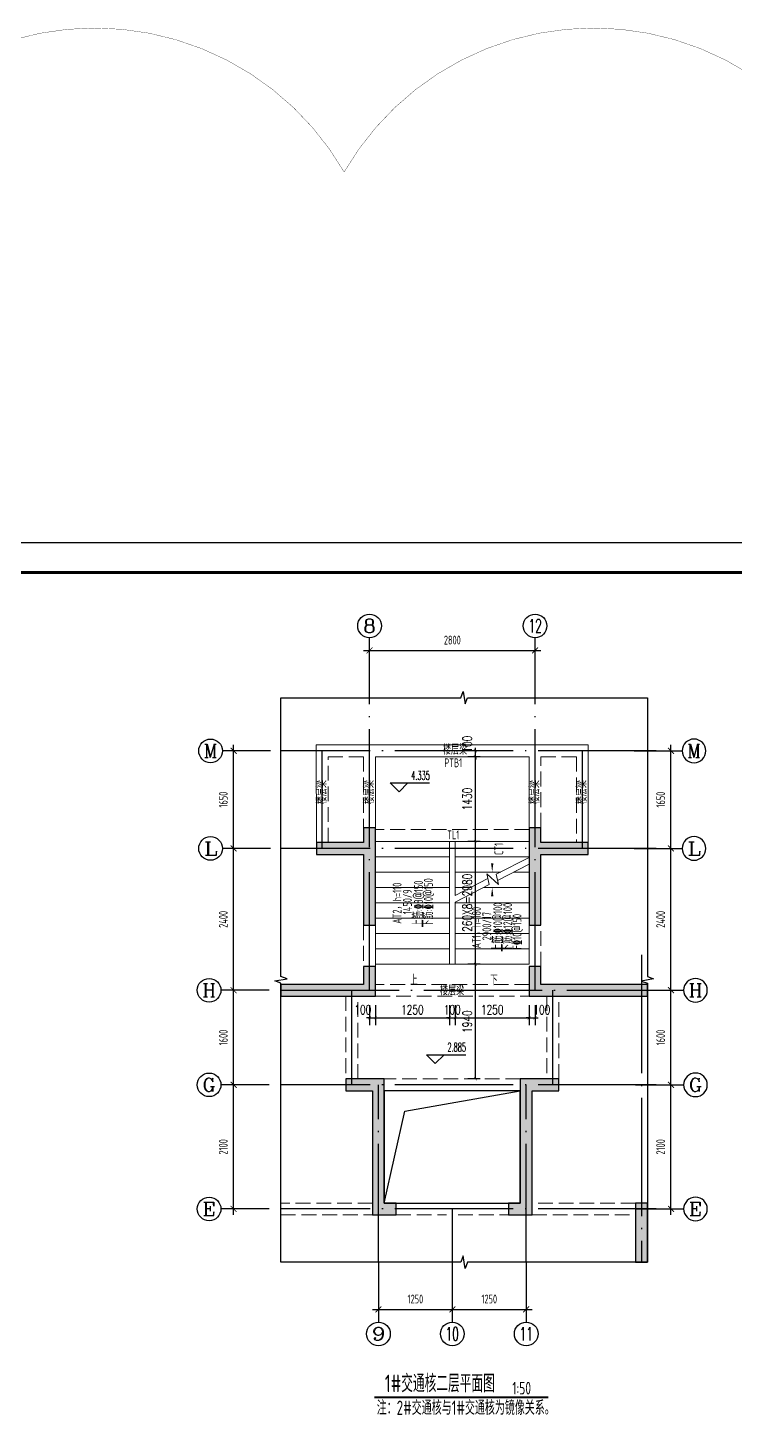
# Model space of a CAD drawing. Extents: x -1058961 to 23600, y -449123 to 2751847.
# Drawn here: x -121538 to -109573, y 32357 to 55931 of the extents above; entities that cross this region are included whole.
import ezdxf
from ezdxf.enums import TextEntityAlignment as Align

# ---------------------------------------------------------------- set-up
doc = ezdxf.new("R2010")
doc.units = 0
doc.header["$LTSCALE"] = 1000
doc.linetypes.add('DASH', pattern=[0.35, 0.25, -0.1])
doc.linetypes.add('DOTE', pattern=[2.42, 2, -0.2, 0.02, -0.2])
doc.layers.get('0').update_dxf_attribs({"linetype": 'CONTINUOUS'})
doc.layers.get('DEFPOINTS').update_dxf_attribs({"linetype": 'CONTINUOUS'})
for name, color, linetype in [('-TK', 7, 'CONTINUOUS'), ('A-AXIS_TEXT', 7, 'CONTINUOUS'), ('A-DOTE', 10, 'DOTE'), ('AXIS', 3, 'CONTINUOUS'), ('DIM_ELEV', 3, 'CONTINUOUS'), ('DIM_SYMB', 3, 'CONTINUOUS'), ('PUB_TEXT', 2, 'CONTINUOUS'), ('S-D洞口', 4, 'CONTINUOUS'), ('S-L主梁线', 4, 'DASH'), ('S-Q墙填充', 252, 'CONTINUOUS'), ('S-Q墙实线', 6, 'CONTINUOUS'), ('S-Y一般标注', 3, 'CONTINUOUS'), ('TEXT', 2, 'CONTINUOUS'), ('尺寸标注', 86, 'CONTINUOUS')]:
    doc.layers.add(name, color=color, linetype=linetype)
doc.layers.add('AXIS_TEXT', color=7, linetype='CONTINUOUS', lineweight=20)
doc.layers.add('STAIR', color=2, linetype='CONTINUOUS', lineweight=18)
doc.layers.add('审图修改', color=2, linetype='CONTINUOUS', plot=False)
doc.styles.add('_TCH_AXIS', font='COMPLEX', dxfattribs={"bigfont": 'GBCBIG'})
doc.styles.add('_TCH_DIM', font='SIMPLEX.shx', dxfattribs={"width": 0.7, "bigfont": 'GBCBIG.shx'})
doc.styles.add('_TCH_DIM_T3', font='SIMPLEX', dxfattribs={"width": 0.705882, "bigfont": 'GBCBIG'})
doc.styles.add('COMPLEX', font='COMPLEX')
doc.styles.add('TSSD_DIMENSION', font='Tssdeng.shx', dxfattribs={"width": 0.7, "bigfont": 'tssdchn.shx'})
doc.styles.add('TSSD_REIN', font='tssdeng.shx', dxfattribs={"width": 0.7, "height": 300, "bigfont": 'tssdchn.shx'})
doc.dimstyles.new('_TCH_ARCH&&50', dxfattribs={"dimtxt": 157.5, "dimasz": 50, "dimexe": 125, "dimexo": 150, "dimgap": 58.75, "dimtad": 1, "dimdec": 0, "dimzin": 0, "dimdsep": 46, "dimtxsty": '_TCH_DIM_T3', "dimblk": 'ARCHTICK', "dimcen": 0.09, "dimclrt": 7, "dimazin": 0, "dimtfac": 1, "dimtdec": 0, "dimtix": 1, "dimtmove": 2, "dimatfit": 3, "dimldrblk": 'ARCHTICK', "dimfxl": 0, "dimtolj": 1, "dimtzin": 0, "dimarcsym": 0})
doc.dimstyles.new('TSSD_100_100$0', dxfattribs={"dimtxt": 300, "dimasz": 80, "dimexe": 100, "dimexo": 250, "dimgap": 100, "dimtad": 1, "dimdec": 0, "dimzin": 0, "dimdsep": 46, "dimtxsty": 'TSSD_DIMENSION', "dimblk": 'ARCHTICK', "dimcen": 0, "dimdle": 100, "dimclrd": 3, "dimclre": 3, "dimclrt": 7, "dimadec": 0, "dimazin": 0, "dimtfac": 1, "dimtdec": 0, "dimtix": 1, "dimtmove": 2, "dimatfit": 3, "dimldrblk": 'ARCHTICK', "dimfxl": 0, "dimtolj": 1, "dimtzin": 0, "dimarcsym": 0})

# ---------------------------------------------------------------- blocks, each defined once
blk = doc.blocks.new('_ArchTick')
at = {"color": 0, "linetype": 'ByBlock', "const_width": 0.15}
blk.add_lwpolyline([(-0.5, -0.5), (0.5, 0.5)], dxfattribs=at)
blk = doc.blocks.new('*D2606')
at = {"layer": 'DEFPOINTS', "color": 0}
for p in [(-113058, 39547), (-112958, 39547), (-112958, 39180)]:
    blk.add_point(p, dxfattribs=at)
at = {"layer": '尺寸标注', "color": 0, "lineweight": -2}
for p, q in [((-113058, 39397), (-113058, 39055)), ((-112958, 39397), (-112958, 39055)), ((-113058, 39180), (-113108, 39180)), ((-113058, 39180), (-112958, 39180)), ((-112958, 39180), (-112908, 39180))]:
    blk.add_line(p, q, dxfattribs=at)
at = {"layer": '尺寸标注', "color": 0, "lineweight": -2, "xscale": 50, "yscale": 50, "zscale": 50}
blk.add_blockref('_ArchTick', (-113058, 39180), dxfattribs=at)
at = {"layer": '尺寸标注', "color": 0, "lineweight": -2, "xscale": 50, "yscale": 50, "zscale": 50, "rotation": 180}
blk.add_blockref('_ArchTick', (-112958, 39180), dxfattribs=at)
at = {"layer": '尺寸标注', "color": 7, "insert": (-112844, 39318), "char_height": 157.5, "attachment_point": 5, "style": '_TCH_DIM_T3'}
blk.add_mtext('\\A1;100', dxfattribs=at)
blk = doc.blocks.new('*D2607')
at = {"layer": 'DEFPOINTS', "color": 0}
for p in [(-114308, 39547), (-113058, 39547), (-113058, 39180)]:
    blk.add_point(p, dxfattribs=at)
at = {"layer": '尺寸标注', "color": 0, "lineweight": -2}
for p, q in [((-114308, 39397), (-114308, 39055)), ((-113058, 39397), (-113058, 39055)), ((-114308, 39180), (-113058, 39180))]:
    blk.add_line(p, q, dxfattribs=at)
at = {"layer": '尺寸标注', "color": 0, "lineweight": -2, "xscale": 50, "yscale": 50, "zscale": 50, "rotation": 180}
blk.add_blockref('_ArchTick', (-114308, 39180), dxfattribs=at)
at = {"layer": '尺寸标注', "color": 0, "lineweight": -2, "xscale": 50, "yscale": 50, "zscale": 50}
blk.add_blockref('_ArchTick', (-113058, 39180), dxfattribs=at)
at = {"layer": '尺寸标注', "color": 7, "insert": (-113683, 39318), "char_height": 157.5, "attachment_point": 5, "style": '_TCH_DIM_T3'}
blk.add_mtext('\\A1;1250', dxfattribs=at)
blk = doc.blocks.new('*D2608')
at = {"layer": 'DEFPOINTS', "color": 0}
for p in [(-114408, 39547), (-114308, 39547), (-114308, 39180)]:
    blk.add_point(p, dxfattribs=at)
at = {"layer": '尺寸标注', "color": 0, "lineweight": -2}
for p, q in [((-114408, 39397), (-114408, 39055)), ((-114308, 39397), (-114308, 39055)), ((-114408, 39180), (-114458, 39180)), ((-114408, 39180), (-114308, 39180)), ((-114308, 39180), (-114258, 39180))]:
    blk.add_line(p, q, dxfattribs=at)
at = {"layer": '尺寸标注', "color": 0, "lineweight": -2, "xscale": 50, "yscale": 50, "zscale": 50}
blk.add_blockref('_ArchTick', (-114408, 39180), dxfattribs=at)
at = {"layer": '尺寸标注', "color": 0, "lineweight": -2, "xscale": 50, "yscale": 50, "zscale": 50, "rotation": 180}
blk.add_blockref('_ArchTick', (-114308, 39180), dxfattribs=at)
at = {"layer": '尺寸标注', "color": 7, "insert": (-114358, 39318), "char_height": 157.5, "attachment_point": 5, "style": '_TCH_DIM_T3'}
blk.add_mtext('\\A1;100', dxfattribs=at)
blk = doc.blocks.new('*D2609')
at = {"layer": 'DEFPOINTS', "color": 0}
for p in [(-115658, 39547), (-114408, 39547), (-114408, 39180)]:
    blk.add_point(p, dxfattribs=at)
at = {"layer": '尺寸标注', "color": 0, "lineweight": -2}
for p, q in [((-115658, 39397), (-115658, 39055)), ((-114408, 39397), (-114408, 39055)), ((-115658, 39180), (-114408, 39180))]:
    blk.add_line(p, q, dxfattribs=at)
at = {"layer": '尺寸标注', "color": 0, "lineweight": -2, "xscale": 50, "yscale": 50, "zscale": 50, "rotation": 180}
blk.add_blockref('_ArchTick', (-115658, 39180), dxfattribs=at)
at = {"layer": '尺寸标注', "color": 0, "lineweight": -2, "xscale": 50, "yscale": 50, "zscale": 50}
blk.add_blockref('_ArchTick', (-114408, 39180), dxfattribs=at)
at = {"layer": '尺寸标注', "color": 7, "insert": (-115033, 39318), "char_height": 157.5, "attachment_point": 5, "style": '_TCH_DIM_T3'}
blk.add_mtext('\\A1;1250', dxfattribs=at)
blk = doc.blocks.new('*D2610')
at = {"layer": 'DEFPOINTS', "color": 0}
for p in [(-115758, 39547), (-115658, 39547), (-115658, 39180)]:
    blk.add_point(p, dxfattribs=at)
at = {"layer": '尺寸标注', "color": 0, "lineweight": -2}
for p, q in [((-115758, 39397), (-115758, 39055)), ((-115658, 39397), (-115658, 39055)), ((-115758, 39180), (-115808, 39180)), ((-115758, 39180), (-115658, 39180)), ((-115658, 39180), (-115608, 39180))]:
    blk.add_line(p, q, dxfattribs=at)
at = {"layer": '尺寸标注', "color": 0, "lineweight": -2, "xscale": 50, "yscale": 50, "zscale": 50}
blk.add_blockref('_ArchTick', (-115758, 39180), dxfattribs=at)
at = {"layer": '尺寸标注', "color": 0, "lineweight": -2, "xscale": 50, "yscale": 50, "zscale": 50, "rotation": 180}
blk.add_blockref('_ArchTick', (-115658, 39180), dxfattribs=at)
at = {"layer": '尺寸标注', "color": 7, "insert": (-115872, 39318), "char_height": 157.5, "attachment_point": 5, "style": '_TCH_DIM_T3'}
blk.add_mtext('\\A1;100', dxfattribs=at)
blk = doc.blocks.new('*D2611')
at = {"layer": 'DEFPOINTS', "color": 0}
for p in [(-113968, 43697), (-113739, 43697), (-113739, 43597)]:
    blk.add_point(p, dxfattribs=at)
at = {"layer": '尺寸标注', "color": 0, "lineweight": -2}
for p, q in [((-113889, 43697), (-114093, 43697)), ((-113968, 43697), (-113968, 43747)), ((-113968, 43597), (-113968, 43697)), ((-113889, 43597), (-114093, 43597)), ((-113968, 43597), (-113968, 43547))]:
    blk.add_line(p, q, dxfattribs=at)
at = {"layer": '尺寸标注', "color": 0, "lineweight": -2, "xscale": 50, "yscale": 50, "zscale": 50}
for p, rotation in [((-113968, 43697), 270), ((-113968, 43597), 90)]:
    blk.add_blockref('_ArchTick', p, dxfattribs=dict(at, rotation=rotation))
at = {"layer": '尺寸标注', "color": 7, "insert": (-114105, 43811), "char_height": 157.5, "attachment_point": 5, "rotation": 90, "style": '_TCH_DIM_T3'}
blk.add_mtext('\\A1;100', dxfattribs=at)
blk = doc.blocks.new('*D2612')
at = {"layer": 'DEFPOINTS', "color": 0}
for p in [(-113968, 43597), (-113739, 43597), (-113739, 42167)]:
    blk.add_point(p, dxfattribs=at)
at = {"layer": '尺寸标注', "color": 0, "lineweight": -2}
for p, q in [((-113889, 43597), (-114093, 43597)), ((-113968, 42167), (-113968, 43597)), ((-113889, 42167), (-114093, 42167))]:
    blk.add_line(p, q, dxfattribs=at)
at = {"layer": '尺寸标注', "color": 0, "lineweight": -2, "xscale": 50, "yscale": 50, "zscale": 50}
for p, rotation in [((-113968, 43597), 90), ((-113968, 42167), 270)]:
    blk.add_blockref('_ArchTick', p, dxfattribs=dict(at, rotation=rotation))
at = {"layer": '尺寸标注', "color": 7, "insert": (-114105, 42882), "char_height": 157.5, "attachment_point": 5, "rotation": 90, "style": '_TCH_DIM_T3'}
blk.add_mtext('\\A1;1430', dxfattribs=at)
blk = doc.blocks.new('*D2613')
at = {"layer": 'DEFPOINTS', "color": 0}
for p in [(-113968, 42167), (-113739, 42167), (-113739, 40087)]:
    blk.add_point(p, dxfattribs=at)
at = {"layer": '尺寸标注', "color": 0, "lineweight": -2}
for p, q in [((-113889, 42167), (-114093, 42167)), ((-113968, 40087), (-113968, 42167)), ((-113889, 40087), (-114093, 40087))]:
    blk.add_line(p, q, dxfattribs=at)
at = {"layer": '尺寸标注', "color": 0, "lineweight": -2, "xscale": 50, "yscale": 50, "zscale": 50}
for p, rotation in [((-113968, 42167), 90), ((-113968, 40087), 270)]:
    blk.add_blockref('_ArchTick', p, dxfattribs=dict(at, rotation=rotation))
at = {"layer": '尺寸标注', "color": 7, "insert": (-114105, 41127), "char_height": 157.5, "attachment_point": 5, "rotation": 90, "style": '_TCH_DIM_T3'}
blk.add_mtext('\\A1;260X8=2080', dxfattribs=at)
blk = doc.blocks.new('*D2614')
at = {"layer": 'DEFPOINTS', "color": 0}
for p in [(-113968, 40087), (-113739, 40087), (-113739, 38147)]:
    blk.add_point(p, dxfattribs=at)
at = {"layer": '尺寸标注', "color": 0, "lineweight": -2}
for p, q in [((-113889, 40087), (-114093, 40087)), ((-113968, 38147), (-113968, 40087)), ((-113889, 38147), (-114093, 38147))]:
    blk.add_line(p, q, dxfattribs=at)
at = {"layer": '尺寸标注', "color": 0, "lineweight": -2, "xscale": 50, "yscale": 50, "zscale": 50}
for p, rotation in [((-113968, 40087), 90), ((-113968, 38147), 270)]:
    blk.add_blockref('_ArchTick', p, dxfattribs=dict(at, rotation=rotation))
at = {"layer": '尺寸标注', "color": 7, "insert": (-114105, 39117), "char_height": 157.5, "attachment_point": 5, "rotation": 90, "style": '_TCH_DIM_T3'}
blk.add_mtext('\\A1;1940', dxfattribs=at)
blk = doc.blocks.new('20210810.16290393')
at = {"layer": 'STAIR'}
for p, q in [((2600, 3510), (0, 3510)), ((0, 3510), (0, 2080)), ((2600, 2080), (2600, 3510)), ((0, 0), (0, 2080)), ((0, 2080), (1250, 2080)), ((0, 2080), (2600, 2080)), ((1250, 0), (1250, 2080)), ((1250, 0), (1250, 2080)), ((2600, 2080), (1350, 2080)), ((1350, 2080), (1350, 1165)), ((1350, 2080), (1350, 1165)), ((2600, 2080), (2600, 1807)), ((0, 1820), (1250, 1820)), ((2600, 1820), (1350, 1820)), ((2600, 1807), (2044, 1522)), ((2600, 1695), (2066, 1420)), ((2600, 1695), (2600, 0)), ((0, 1560), (1250, 1560)), ((2119, 1560), (1350, 1560)), ((1902, 1449), (1350, 1165)), ((2082, 1347), (1884, 1530)), ((1884, 1530), (1924, 1347)), ((2044, 1522), (2082, 1347)), ((2600, 1560), (2338, 1560)), ((0, 1300), (1250, 1300)), ((1924, 1347), (1350, 1053)), ((1612, 1300), (1350, 1300)), ((2600, 1300), (1831, 1300)), ((0, 1040), (1250, 1040)), ((1350, 1053), (1350, 0)), ((1350, 1053), (1350, 0)), ((2600, 1040), (1350, 1040)), ((0, 780), (1250, 780)), ((2600, 780), (1350, 780)), ((0, 520), (1250, 520)), ((2600, 520), (1350, 520)), ((0, 260), (1250, 260)), ((2600, 260), (1350, 260)), ((2600, 0), (0, 0))]:
    blk.add_line(p, q, dxfattribs=at)
blk = doc.blocks.new('A1')
blk.add_lwpolyline([(0, 59400), (0, 0), (84100, 0), (84100, 59400)], close=True)
at = {"const_width": 100}
blk.add_lwpolyline([(2500, 58400), (2500, 1000), (83100, 1000), (83100, 58400)], close=True, dxfattribs=at)
blk = doc.blocks.new('*D2547')
at = {"layer": 'DEFPOINTS', "color": 0}
for p in [(547252, 151814), (544452, 151014), (547252, 151014)]:
    blk.add_point(p, dxfattribs=at)
at = {"layer": 'S-Y一般标注', "color": 0, "lineweight": -2}
for p, q in [((544452, 151264), (544452, 151914)), ((547252, 151264), (547252, 151914)), ((544352, 151814), (547352, 151814))]:
    blk.add_line(p, q, dxfattribs=at)
at = {"layer": 'S-Y一般标注', "color": 0, "lineweight": -2, "xscale": 100, "yscale": 100, "zscale": 100, "rotation": 180}
blk.add_blockref('_ArchTick', (544452, 151814), dxfattribs=at)
at = {"layer": 'S-Y一般标注', "color": 0, "lineweight": -2, "xscale": 100, "yscale": 100, "zscale": 100}
blk.add_blockref('_ArchTick', (547252, 151814), dxfattribs=at)
at = {"layer": 'S-Y一般标注', "color": 7, "insert": (545852, 151989), "char_height": 150, "attachment_point": 5, "style": 'TSSD_DIMENSION'}
blk.add_mtext('\\A1;2800', dxfattribs=at)
blk = doc.blocks.new('ArchTick')
at = {"color": 0, "linetype": 'ByBlock', "lineweight": -2, "const_width": 0.075}
blk.add_lwpolyline([(-0.25, -0.25), (0.25, 0.25)], dxfattribs=at)
blk = doc.blocks.new('*D2548')
at = {"layer": 'DEFPOINTS', "color": 0}
for p in [(542152, 144464), (542952, 144464), (542952, 142364)]:
    blk.add_point(p, dxfattribs=at)
at = {"layer": 'S-Y一般标注', "color": 0, "lineweight": -2}
for p, q in [((542152, 142264), (542152, 144564)), ((542702, 144464), (542052, 144464)), ((542702, 142364), (542052, 142364))]:
    blk.add_line(p, q, dxfattribs=at)
at = {"layer": 'S-Y一般标注', "color": 0, "lineweight": -2, "xscale": 100, "yscale": 100, "zscale": 100}
for p, rotation in [((542152, 144464), 90), ((542152, 142364), 270)]:
    blk.add_blockref('_ArchTick', p, dxfattribs=dict(at, rotation=rotation))
at = {"layer": 'S-Y一般标注', "color": 7, "insert": (541977, 143414), "char_height": 150, "attachment_point": 5, "rotation": 90, "style": 'TSSD_DIMENSION'}
blk.add_mtext('\\A1;2100', dxfattribs=at)
blk = doc.blocks.new('*D2549')
at = {"layer": 'DEFPOINTS', "color": 0}
for p in [(542152, 146064), (542952, 146064), (542952, 144464)]:
    blk.add_point(p, dxfattribs=at)
at = {"layer": 'S-Y一般标注', "color": 0, "lineweight": -2}
for p, q in [((542152, 144364), (542152, 146164)), ((542702, 146064), (542052, 146064)), ((542702, 144464), (542052, 144464))]:
    blk.add_line(p, q, dxfattribs=at)
at = {"layer": 'S-Y一般标注', "color": 0, "lineweight": -2, "xscale": 100, "yscale": 100, "zscale": 100}
for p, rotation in [((542152, 146064), 90), ((542152, 144464), 270)]:
    blk.add_blockref('_ArchTick', p, dxfattribs=dict(at, rotation=rotation))
at = {"layer": 'S-Y一般标注', "color": 7, "insert": (541977, 145264), "char_height": 150, "attachment_point": 5, "rotation": 90, "style": 'TSSD_DIMENSION'}
blk.add_mtext('\\A1;1600', dxfattribs=at)
blk = doc.blocks.new('*D2550')
at = {"layer": 'DEFPOINTS', "color": 0}
for p in [(542152, 148464), (542952, 148464), (542952, 146064)]:
    blk.add_point(p, dxfattribs=at)
at = {"layer": 'S-Y一般标注', "color": 0, "lineweight": -2}
for p, q in [((542152, 145964), (542152, 148564)), ((542702, 148464), (542052, 148464)), ((542702, 146064), (542052, 146064))]:
    blk.add_line(p, q, dxfattribs=at)
at = {"layer": 'S-Y一般标注', "color": 0, "lineweight": -2, "xscale": 100, "yscale": 100, "zscale": 100}
for p, rotation in [((542152, 148464), 90), ((542152, 146064), 270)]:
    blk.add_blockref('_ArchTick', p, dxfattribs=dict(at, rotation=rotation))
at = {"layer": 'S-Y一般标注', "color": 7, "insert": (541977, 147264), "char_height": 150, "attachment_point": 5, "rotation": 90, "style": 'TSSD_DIMENSION'}
blk.add_mtext('\\A1;2400', dxfattribs=at)
blk = doc.blocks.new('*D2551')
at = {"layer": 'DEFPOINTS', "color": 0}
for p in [(544602, 141464), (545852, 141464), (545852, 140664)]:
    blk.add_point(p, dxfattribs=at)
at = {"layer": 'S-Y一般标注', "color": 0, "lineweight": -2}
for p, q in [((544602, 141214), (544602, 140564)), ((545852, 141214), (545852, 140564)), ((544502, 140664), (545952, 140664))]:
    blk.add_line(p, q, dxfattribs=at)
at = {"layer": 'S-Y一般标注', "color": 0, "lineweight": -2, "xscale": 100, "yscale": 100, "zscale": 100, "rotation": 180}
blk.add_blockref('_ArchTick', (544602, 140664), dxfattribs=at)
at = {"layer": 'S-Y一般标注', "color": 0, "lineweight": -2, "xscale": 100, "yscale": 100, "zscale": 100}
blk.add_blockref('_ArchTick', (545852, 140664), dxfattribs=at)
at = {"layer": 'S-Y一般标注', "color": 7, "insert": (545227, 140839), "char_height": 150, "attachment_point": 5, "style": 'TSSD_DIMENSION'}
blk.add_mtext('\\A1;1250', dxfattribs=at)
blk = doc.blocks.new('*D2552')
at = {"layer": 'DEFPOINTS', "color": 0}
for p in [(542152, 150114), (542952, 150114), (542952, 148464)]:
    blk.add_point(p, dxfattribs=at)
at = {"layer": 'S-Y一般标注', "color": 0, "lineweight": -2}
for p, q in [((542152, 148364), (542152, 150214)), ((542702, 150114), (542052, 150114)), ((542702, 148464), (542052, 148464))]:
    blk.add_line(p, q, dxfattribs=at)
at = {"layer": 'S-Y一般标注', "color": 0, "lineweight": -2, "xscale": 100, "yscale": 100, "zscale": 100}
for p, rotation in [((542152, 150114), 90), ((542152, 148464), 270)]:
    blk.add_blockref('_ArchTick', p, dxfattribs=dict(at, rotation=rotation))
at = {"layer": 'S-Y一般标注', "color": 7, "insert": (541977, 149289), "char_height": 150, "attachment_point": 5, "rotation": 90, "style": 'TSSD_DIMENSION'}
blk.add_mtext('\\A1;1650', dxfattribs=at)
blk = doc.blocks.new('*D2553')
at = {"layer": 'DEFPOINTS', "color": 0}
for p in [(545852, 141464), (547102, 141464), (547102, 140664)]:
    blk.add_point(p, dxfattribs=at)
at = {"layer": 'S-Y一般标注', "color": 0, "lineweight": -2}
for p, q in [((545852, 141214), (545852, 140564)), ((547102, 141214), (547102, 140564)), ((545752, 140664), (547202, 140664))]:
    blk.add_line(p, q, dxfattribs=at)
at = {"layer": 'S-Y一般标注', "color": 0, "lineweight": -2, "xscale": 100, "yscale": 100, "zscale": 100, "rotation": 180}
blk.add_blockref('_ArchTick', (545852, 140664), dxfattribs=at)
at = {"layer": 'S-Y一般标注', "color": 0, "lineweight": -2, "xscale": 100, "yscale": 100, "zscale": 100}
blk.add_blockref('_ArchTick', (547102, 140664), dxfattribs=at)
at = {"layer": 'S-Y一般标注', "color": 7, "insert": (546477, 140839), "char_height": 150, "attachment_point": 5, "style": 'TSSD_DIMENSION'}
blk.add_mtext('\\A1;1250', dxfattribs=at)
blk = doc.blocks.new('_AXISO')
blk.add_circle((0, 0), 0.5)
at = {"layer": 'A-AXIS_TEXT', "style": 'COMPLEX', "width": 1.041667}
blk.add_attdef('A', text='', height=0.56, dxfattribs=at).set_placement((-0.25, -0.28), (0.25, -0.28), align=Align.FIT)
blk = doc.blocks.new('*D2555')
at = {"layer": 'DEFPOINTS', "color": 0}
for p in [(548751, 144464), (549551, 144464), (548751, 142364)]:
    blk.add_point(p, dxfattribs=at)
at = {"layer": 'S-Y一般标注', "color": 0, "lineweight": -2}
for p, q in [((549551, 142264), (549551, 144564)), ((549001, 144464), (549651, 144464)), ((549001, 142364), (549651, 142364))]:
    blk.add_line(p, q, dxfattribs=at)
at = {"layer": 'S-Y一般标注', "color": 0, "lineweight": -2, "xscale": 100, "yscale": 100, "zscale": 100}
for p, rotation in [((549551, 144464), 90), ((549551, 142364), 270)]:
    blk.add_blockref('_ArchTick', p, dxfattribs=dict(at, rotation=rotation))
at = {"layer": 'S-Y一般标注', "color": 7, "insert": (549376, 143414), "char_height": 150, "attachment_point": 5, "rotation": 90, "style": 'TSSD_DIMENSION'}
blk.add_mtext('\\A1;2100', dxfattribs=at)
blk = doc.blocks.new('*D2556')
at = {"layer": 'DEFPOINTS', "color": 0}
for p in [(548751, 146064), (549551, 146064), (548751, 144464)]:
    blk.add_point(p, dxfattribs=at)
at = {"layer": 'S-Y一般标注', "color": 0, "lineweight": -2}
for p, q in [((549551, 144364), (549551, 146164)), ((549001, 146064), (549651, 146064)), ((549001, 144464), (549651, 144464))]:
    blk.add_line(p, q, dxfattribs=at)
at = {"layer": 'S-Y一般标注', "color": 0, "lineweight": -2, "xscale": 100, "yscale": 100, "zscale": 100}
for p, rotation in [((549551, 146064), 90), ((549551, 144464), 270)]:
    blk.add_blockref('_ArchTick', p, dxfattribs=dict(at, rotation=rotation))
at = {"layer": 'S-Y一般标注', "color": 7, "insert": (549376, 145264), "char_height": 150, "attachment_point": 5, "rotation": 90, "style": 'TSSD_DIMENSION'}
blk.add_mtext('\\A1;1600', dxfattribs=at)
blk = doc.blocks.new('*D2557')
at = {"layer": 'DEFPOINTS', "color": 0}
for p in [(548751, 148464), (549551, 148464), (548751, 146064)]:
    blk.add_point(p, dxfattribs=at)
at = {"layer": 'S-Y一般标注', "color": 0, "lineweight": -2}
for p, q in [((549551, 145964), (549551, 148564)), ((549001, 148464), (549651, 148464)), ((549001, 146064), (549651, 146064))]:
    blk.add_line(p, q, dxfattribs=at)
at = {"layer": 'S-Y一般标注', "color": 0, "lineweight": -2, "xscale": 100, "yscale": 100, "zscale": 100}
for p, rotation in [((549551, 148464), 90), ((549551, 146064), 270)]:
    blk.add_blockref('_ArchTick', p, dxfattribs=dict(at, rotation=rotation))
at = {"layer": 'S-Y一般标注', "color": 7, "insert": (549376, 147264), "char_height": 150, "attachment_point": 5, "rotation": 90, "style": 'TSSD_DIMENSION'}
blk.add_mtext('\\A1;2400', dxfattribs=at)
blk = doc.blocks.new('*D2554')
at = {"layer": 'DEFPOINTS', "color": 0}
for p in [(548751, 150114), (549551, 150114), (548751, 148464)]:
    blk.add_point(p, dxfattribs=at)
at = {"layer": 'S-Y一般标注', "color": 0, "lineweight": -2}
for p, q in [((549551, 148364), (549551, 150214)), ((549001, 150114), (549651, 150114)), ((549001, 148464), (549651, 148464))]:
    blk.add_line(p, q, dxfattribs=at)
at = {"layer": 'S-Y一般标注', "color": 0, "lineweight": -2, "xscale": 100, "yscale": 100, "zscale": 100}
for p, rotation in [((549551, 150114), 90), ((549551, 148464), 270)]:
    blk.add_blockref('_ArchTick', p, dxfattribs=dict(at, rotation=rotation))
at = {"layer": 'S-Y一般标注', "color": 7, "insert": (549376, 149289), "char_height": 150, "attachment_point": 5, "rotation": 90, "style": 'TSSD_DIMENSION'}
blk.add_mtext('\\A1;1650', dxfattribs=at)
blk = doc.blocks.new('20210810.17493656')
at = {"layer": 'AXIS'}
for p, q in [((2914.6, 10964.4), (2914.6, 11979)), ((5714.6, 10964.4), (5714.6, 11979)), ((1239.6, 10064.4), (425, 10064.4)), ((7389, 10064.4), (8203.6, 10064.4)), ((1239.6, 8414.4), (425, 8414.4)), ((7389, 8414.4), (8203.6, 8414.4)), ((1214.6, 6014.6), (400, 6014.6)), ((7414, 6014.6), (8228.6, 6014.6)), ((1214.6, 4414.4), (400, 4414.4)), ((7414, 4414.4), (8228.6, 4414.4)), ((1214.6, 2314.4), (400, 2314.4)), ((7414, 2314.4), (8228.6, 2314.4)), ((3065.1, 1414.6), (3065.1, 400)), ((4314.6, 1414.6), (4314.6, 400)), ((5565.1, 1414.6), (5565.1, 400))]:
    blk.add_line(p, q, dxfattribs=at)
ref = blk.add_blockref('_AXISO', (2914.6, 12179), dxfattribs=dict(at, xscale=400, yscale=400, zscale=400))
ref.add_attrib('A', '8', dxfattribs={"layer": 'AXIS_TEXT', "height": 226.3, "style": '_TCH_AXIS', "width": 1.5}).set_placement((2801.5, 12065.8), (3027.8, 12065.8), align=Align.FIT)
ref = blk.add_blockref('_AXISO', (5714.6, 12179), dxfattribs=dict(at, xscale=400, yscale=400, zscale=400))
ref.add_attrib('A', '12', dxfattribs={"layer": 'AXIS_TEXT', "height": 226.27, "style": '_TCH_AXIS', "width": 0.724138}).set_placement((5601.5, 12065.8), (5827.8, 12065.8), align=Align.FIT)
ref = blk.add_blockref('_AXISO', (225, 10064.4), dxfattribs=dict(at, xscale=400, yscale=400, zscale=400))
ref.add_attrib('A', 'M', dxfattribs={"layer": 'AXIS_TEXT', "height": 226.3, "style": '_TCH_AXIS'}).set_placement((111.9, 9951.2), (338.1, 9951.2), align=Align.FIT)
ref = blk.add_blockref('_AXISO', (8403.6, 10064.4), dxfattribs=dict(at, xscale=-400, yscale=400, zscale=400))
ref.add_attrib('A', 'M', dxfattribs={"layer": 'AXIS_TEXT', "height": 226.3, "style": '_TCH_AXIS'}).set_placement((8290.4, 9951.2), (8516.7, 9951.2), align=Align.FIT)
ref = blk.add_blockref('_AXISO', (225, 8414.4), dxfattribs=dict(at, xscale=400, yscale=400, zscale=400))
ref.add_attrib('A', 'L', dxfattribs={"layer": 'AXIS_TEXT', "height": 226.3, "style": '_TCH_AXIS', "width": 1.4}).set_placement((111.9, 8301.2), (338.1, 8301.2), align=Align.FIT)
ref = blk.add_blockref('_AXISO', (8403.6, 8414.4), dxfattribs=dict(at, xscale=-400, yscale=400, zscale=400))
ref.add_attrib('A', 'L', dxfattribs={"layer": 'AXIS_TEXT', "height": 226.3, "style": '_TCH_AXIS', "width": 1.4}).set_placement((8290.4, 8301.2), (8516.7, 8301.2), align=Align.FIT)
ref = blk.add_blockref('_AXISO', (200, 6014.6), dxfattribs=dict(at, xscale=400, yscale=400, zscale=400))
ref.add_attrib('A', 'H', dxfattribs={"layer": 'AXIS_TEXT', "height": 226.3, "style": '_TCH_AXIS', "width": 1.05}).set_placement((86.9, 5901.5), (313.1, 5901.5), align=Align.FIT)
ref = blk.add_blockref('_AXISO', (8428.6, 6014.6), dxfattribs=dict(at, xscale=-400, yscale=400, zscale=400))
ref.add_attrib('A', 'H', dxfattribs={"layer": 'AXIS_TEXT', "height": 226.3, "style": '_TCH_AXIS', "width": 1.05}).set_placement((8315.4, 5901.5), (8541.7, 5901.5), align=Align.FIT)
ref = blk.add_blockref('_AXISO', (200, 4414.4), dxfattribs=dict(at, xscale=400, yscale=400, zscale=400))
ref.add_attrib('A', 'G', dxfattribs={"layer": 'AXIS_TEXT', "height": 226.3, "style": '_TCH_AXIS', "width": 1.166667}).set_placement((86.9, 4301.2), (313.1, 4301.2), align=Align.FIT)
ref = blk.add_blockref('_AXISO', (8428.6, 4414.4), dxfattribs=dict(at, xscale=-400, yscale=400, zscale=400))
ref.add_attrib('A', 'G', dxfattribs={"layer": 'AXIS_TEXT', "height": 226.3, "style": '_TCH_AXIS', "width": 1.166667}).set_placement((8315.4, 4301.2), (8541.7, 4301.2), align=Align.FIT)
ref = blk.add_blockref('_AXISO', (200, 2314.4), dxfattribs=dict(at, xscale=400, yscale=400, zscale=400))
ref.add_attrib('A', 'E', dxfattribs={"layer": 'AXIS_TEXT', "height": 226.3, "style": '_TCH_AXIS', "width": 1.3125}).set_placement((86.9, 2201.2), (313.1, 2201.2), align=Align.FIT)
ref = blk.add_blockref('_AXISO', (8428.6, 2314.4), dxfattribs=dict(at, xscale=-400, yscale=400, zscale=400))
ref.add_attrib('A', 'E', dxfattribs={"layer": 'AXIS_TEXT', "height": 226.3, "style": '_TCH_AXIS', "width": 1.3125}).set_placement((8315.4, 2201.2), (8541.7, 2201.2), align=Align.FIT)
ref = blk.add_blockref('_AXISO', (3065.1, 200), dxfattribs=dict(at, xscale=400, yscale=400, zscale=400))
ref.add_attrib('A', '9', dxfattribs={"layer": 'AXIS_TEXT', "height": 226.3, "style": '_TCH_AXIS', "width": 1.5}).set_placement((2952, 86.9), (3178.2, 86.9), align=Align.FIT)
ref = blk.add_blockref('_AXISO', (4314.6, 200), dxfattribs=dict(at, xscale=400, yscale=400, zscale=400))
ref.add_attrib('A', '10', dxfattribs={"layer": 'AXIS_TEXT', "height": 226.27, "style": '_TCH_AXIS', "width": 0.724138}).set_placement((4201.5, 86.9), (4427.8, 86.9), align=Align.FIT)
ref = blk.add_blockref('_AXISO', (5565.1, 200), dxfattribs=dict(at, xscale=400, yscale=400, zscale=400))
ref.add_attrib('A', '11', dxfattribs={"layer": 'AXIS_TEXT', "height": 226.27, "style": '_TCH_AXIS', "width": 0.875}).set_placement((5452, 86.9), (5678.2, 86.9), align=Align.FIT)
at = {"layer": 'S-Y一般标注'}
for base, p1, p2, picture, middle in [((5714.6, 11764.4), (2914.6, 10964.4), (5714.6, 10964.4), '*D2547', (4314.6, 11939.4)), ((4314.6, 614.6), (3064.6, 1414.6), (4314.6, 1414.6), '*D2551', (3689.6, 789.6)), ((5564.6, 614.6), (4314.6, 1414.6), (5564.6, 1414.6), '*D2553', (4939.6, 789.6))]:
    dim = blk.add_linear_dim(base=base, p1=p1, p2=p2, dimstyle='TSSD_100_100$0', override={"dimtxt": 150, "dimtxsty": 'TSSD_DIMENSION', "dimldrblk": 'ArchTick'}, dxfattribs=at)
    dim.commit()
    dim.dimension.update_dxf_attribs({"geometry": picture, "text_midpoint": middle, "insert": (-541537, -140049.3)})
for base, p1, p2, picture, middle in [((614.6, 10064.4), (1414.6, 8414.4), (1414.6, 10064.4), '*D2552', (439.6, 9239.4)), ((8014, 10064.4), (7214, 8414.4), (7214, 10064.4), '*D2554', (7839, 9239.4)), ((614.6, 8414.4), (1414.6, 6014.6), (1414.6, 8414.4), '*D2550', (439.6, 7214.5)), ((8014, 8414.4), (7214, 6014.6), (7214, 8414.4), '*D2557', (7839, 7214.5)), ((614.6, 6014.6), (1414.6, 4414.4), (1414.6, 6014.6), '*D2549', (439.6, 5214.5)), ((8014, 6014.6), (7214, 4414.4), (7214, 6014.6), '*D2556', (7839, 5214.5)), ((614.6, 4414.4), (1414.6, 2314.4), (1414.6, 4414.4), '*D2548', (439.6, 3364.4)), ((8014, 4414.4), (7214, 2314.4), (7214, 4414.4), '*D2555', (7839, 3364.4))]:
    dim = blk.add_linear_dim(base=base, p1=p1, p2=p2, angle=90, dimstyle='TSSD_100_100$0', override={"dimtxt": 150, "dimtxsty": 'TSSD_DIMENSION', "dimldrblk": 'ArchTick'}, dxfattribs=at)
    dim.commit()
    dim.dimension.update_dxf_attribs({"geometry": picture, "text_midpoint": middle, "insert": (-541537, -140049.3)})

msp = doc.modelspace()

# ---------------------------------------------------------------- hatches: boundary and pattern name
at = {"layer": 'S-Q墙填充'}
h = msp.add_hatch(color=252, dxfattribs=at)
h.dxf.hatch_style = 1
h.paths.add_polyline_path([(-115657.96, 42047.11), (-115657.96, 42397.11), (-115857.96, 42397.11), (-115857.96, 42147.11), (-116658.08, 42147.11), (-116658.08, 41947.11), (-115857.96, 41947.11), (-115857.96, 40747.11), (-115657.96, 40747.11)])
h = msp.add_hatch(color=252, dxfattribs=at)
h.dxf.hatch_style = 1
h.paths.add_polyline_path([(-113057.96, 42047.11), (-113057.96, 40747.11), (-112857.96, 40747.11), (-112857.96, 41947.11), (-112058.35, 41947.11), (-112058.35, 42147.11), (-112857.96, 42147.11), (-112857.96, 42397.11), (-113057.96, 42397.11)])
h = msp.add_hatch(color=252, dxfattribs=at)
h.dxf.hatch_style = 1
h.paths.add_polyline_path([(-115657.96, 39547.38), (-115657.96, 40047.38), (-115857.96, 40047.38), (-115857.96, 39747.38), (-116058.03, 39747.38), (-117257.96, 39747.38), (-117257.96, 39547.38), (-116058.03, 39547.38)])
h = msp.add_hatch(color=252, dxfattribs=at)
h.dxf.hatch_style = 1
h.paths.add_polyline_path([(-112857.96, 39747.38), (-112857.96, 40047.38), (-113057.96, 40047.38), (-113057.96, 39547.38), (-112658.08, 39547.38), (-111057.96, 39547.38), (-111057.96, 39747.38), (-112658.08, 39747.38)])
h = msp.add_hatch(color=252, dxfattribs=at)
h.dxf.hatch_style = 1
h.paths.add_polyline_path([(-115507.96, 38147.11), (-116158.03, 38147.11), (-116158.03, 37947.11), (-115707.96, 37947.11), (-115707.96, 35847.11), (-115307.96, 35847.11), (-115307.96, 36047.11), (-115507.96, 36047.11)])
h = msp.add_hatch(color=252, dxfattribs=at)
h.dxf.hatch_style = 1
h.paths.add_polyline_path([(-113207.96, 36047.11), (-113407.96, 36047.11), (-113407.96, 35847.11), (-113007.96, 35847.11), (-113007.96, 37947.11), (-112558.08, 37947.11), (-112558.08, 38147.11), (-113207.96, 38147.11)])
h = msp.add_hatch(color=252, dxfattribs=at)
h.dxf.hatch_style = 1
h.paths.add_polyline_path([(-111057.96, 35047.38), (-111057.97, 36047.11), (-111257.97, 36047.11), (-111257.96, 35047.38)])

# ---------------------------------------------------------------- linework, layer by layer
at = {"layer": 'A-DOTE'}
for p, q in [((-115757.96, 39647.38), (-115757.96, 44597.11)), ((-112957.96, 39647.38), (-112957.96, 44597.11)), ((-110907.95, 43697.11), (-117257.96, 43697.11)), ((-116557.96, 42047.11), (-116557.96, 43697.11)), ((-112157.96, 42047.11), (-112157.96, 43697.11)), ((-110907.95, 42047.11), (-117257.96, 42047.11)), ((-111158.18, 40247.11), (-111157.96, 35047.38)), ((-117257.96, 39647.38), (-110907.95, 39647.38)), ((-116057.96, 38047.11), (-116057.96, 39647.11)), ((-112657.96, 38047.11), (-112657.96, 39647.11)), ((-110907.95, 38047.11), (-117257.96, 38047.11)), ((-115607.96, 35047.37), (-115607.96, 38047.11)), ((-113107.96, 35047.39), (-113107.96, 38047.11)), ((-110907.95, 35947.11), (-117257.96, 35947.11)), ((-114357.96, 35947.11), (-114357.96, 35047.38))]:
    msp.add_line(p, q, dxfattribs=at)
at = {"layer": 'DIM_ELEV', "color": 6}
for p, q in [((-115258.35, 43004.98), (-115408.35, 43154.98)), ((-115408.35, 43154.98), (-114743.43, 43154.98)), ((-115258.35, 43004.98), (-115108.35, 43154.98)), ((-114645.73, 38406.07), (-114795.73, 38556.07)), ((-114795.73, 38556.07), (-114130.81, 38556.07)), ((-114645.73, 38406.07), (-114795.73, 38556.07)), ((-114795.73, 38556.07), (-114130.81, 38556.07)), ((-114645.73, 38406.07), (-114495.73, 38556.07)), ((-114645.73, 38406.07), (-114495.73, 38556.07))]:
    msp.add_line(p, q, dxfattribs=at)
at = {"layer": 'DIM_SYMB'}
for points in [[(-117257.96, 35047.11), (-117257.96, 39765.86), (-117362.96, 39804.08), (-117152.96, 39841.11), (-117257.96, 39878.36), (-117257.96, 44597.11)], [(-117257.96, 44597.11), (-114214.21, 44597.11), (-114176, 44702.11), (-114138.97, 44492.11), (-114101.71, 44597.11), (-111057.96, 44597.11)], [(-111057.96, 44597.11), (-111057.96, 39878.36), (-110952.96, 39840.15), (-111162.96, 39803.12), (-111057.96, 39765.86), (-111057.96, 35047.11)], [(-111057.96, 35047.11), (-114101.71, 35047.11), (-114139.93, 34942.11), (-114176.96, 35152.11), (-114214.21, 35047.11), (-117257.96, 35047.11)]]:
    msp.add_lwpolyline(points, dxfattribs=at)
for points in [[(-115032.96, 39957.11, 0, 0, 0), (-115032.96, 42882.11, 0, 0, 0), (-113682.96, 42882.11, 0, 0, 0), (-113682.96, 41647.11, 0, 40, 0), (-113682.96, 41797.11, 0, 0, 0)], [(-113682.96, 39957.11, 0, 0, 0), (-113682.96, 41387.11, 0, 40, 0), (-113682.96, 41237.11, 0, 0, 0)]]:
    msp.add_lwpolyline(points, format="xyseb", dxfattribs=at)
at = {"layer": 'DIM_SYMB', "const_width": 35}
msp.add_lwpolyline([(-115679.39, 32760.92), (-112734.65, 32760.92)], dxfattribs=at)
at = {"layer": 'S-D洞口', "color": 5}
msp.add_lwpolyline([(-115507.96, 36047.11), (-113207.96, 36047.11), (-113207.96, 37947.11), (-115507.96, 37947.11), (-115507.96, 36047.11), (-115161.13, 37600.29), (-113207.96, 37947.11)], dxfattribs=at)
msp.add_lwpolyline([(-115507.96, 36047.11), (-113207.96, 36047.11), (-113207.96, 37947.11), (-115507.96, 37947.11), (-115507.96, 36047.11), (-115161.13, 37600.29), (-113207.96, 37947.11)], dxfattribs=at)
at = {"layer": 'S-L主梁线', "linetype": 'ByBlock', "lineweight": 18}
for p, q in [((-116658.38, 43797.11), (-116658.08, 42147.11)), ((-112058.18, 43797.11), (-116658.38, 43797.11)), ((-112058.35, 42147.11), (-112058.18, 43797.11)), ((-115507.96, 37947.11), (-113207.96, 37947.11)), ((-114357.95, 36047.11), (-115307.96, 36047.11)), ((-113407.96, 36047.11), (-114357.95, 36047.11))]:
    msp.add_line(p, q, dxfattribs=at)
at = {"layer": 'S-L主梁线', "linetype": 'DASH', "lineweight": 18}
for p, q in [((-116458.25, 43597.02), (-115857.96, 43597.1)), ((-116458.1, 42147.11), (-116458.25, 43597.02)), ((-115857.96, 43597.1), (-115857.96, 42397.11)), ((-115657.96, 42397.11), (-115657.96, 43597.11)), ((-115657.96, 43597.11), (-113058.45, 43597.11)), ((-113058.45, 43597.11), (-113058, 42397.11)), ((-112857.96, 42397.11), (-112858.63, 43597.11)), ((-112858.45, 43597.11), (-112257.98, 43597.11)), ((-112258.2, 43597.11), (-112258.34, 42147.11)), ((-113058, 42367.11), (-115657.96, 42367.11)), ((-115657.96, 42167.11), (-113057.96, 42167.11)), ((-115857.96, 40747.11), (-115857.96, 40047.38)), ((-115657.96, 40047.38), (-115657.96, 40747.11)), ((-113057.96, 40747.11), (-113057.96, 40047.38)), ((-112857.96, 40047.38), (-112857.96, 40747.11)), ((-113057.96, 39747.38), (-115657.96, 39747.38)), ((-116158.03, 39547.38), (-116158.03, 38147.11)), ((-115958.03, 38147.11), (-115958.03, 39547.38)), ((-115657.96, 39547.38), (-113057.96, 39547.38)), ((-112758.08, 39547.38), (-112758.08, 38147.11)), ((-112558.08, 38147.11), (-112558.08, 39547.38)), ((-113207.96, 38147.11), (-115507.96, 38147.11)), ((-115707.96, 36047.11), (-117257.96, 36047.11)), ((-117257.96, 35847.11), (-115707.96, 35847.11)), ((-115307.96, 35847.11), (-114457.95, 35847.11)), ((-114257.95, 35847.11), (-113407.96, 35847.11)), ((-111257.97, 36047.11), (-113007.96, 36047.11)), ((-113007.96, 35847.11), (-111257.97, 35847.11))]:
    msp.add_line(p, q, dxfattribs=at)
at = {"layer": 'S-Q墙实线'}
msp.add_lwpolyline([(-115657.96, 42047.11), (-115657.96, 42397.11), (-115857.96, 42397.11), (-115857.96, 42147.11), (-116658.08, 42147.11), (-116658.08, 41947.11), (-115857.96, 41947.11), (-115857.96, 40747.11), (-115657.96, 40747.11), (-115657.96, 42047.11)], dxfattribs=at)
for points in [[(-113057.96, 42047.11), (-113057.96, 40747.11), (-112857.96, 40747.11), (-112857.96, 41947.11), (-112058.35, 41947.11), (-112058.35, 42147.11), (-112857.96, 42147.11), (-112857.96, 42397.11), (-113057.96, 42397.11)], [(-115657.96, 39547.38), (-115657.96, 40047.38), (-115857.96, 40047.38), (-115857.96, 39747.38), (-116058.03, 39747.38), (-117257.96, 39747.38), (-117257.96, 39547.38), (-116058.03, 39547.38)], [(-112857.96, 39747.38), (-112857.96, 40047.38), (-113057.96, 40047.38), (-113057.96, 39547.38), (-112658.08, 39547.38), (-111057.96, 39547.38), (-111057.96, 39747.38), (-112658.08, 39747.38)], [(-115507.96, 38147.11), (-116158.03, 38147.11), (-116158.03, 37947.11), (-115707.96, 37947.11), (-115707.96, 37447.11), (-115707.96, 35847.11), (-115307.96, 35847.11), (-115307.96, 36047.11), (-115507.96, 36047.11), (-115507.96, 37447.11)], [(-113007.96, 35847.11), (-113007.96, 37447.11), (-113007.96, 37947.11), (-112558.08, 37947.11), (-112558.08, 38147.11), (-113207.96, 38147.11), (-113207.96, 37447.11), (-113207.96, 36047.11), (-113407.96, 36047.11), (-113407.96, 35847.11)], [(-111057.96, 35047.38), (-111057.97, 36047.11), (-111257.97, 36047.11), (-111257.96, 35047.38)]]:
    msp.add_lwpolyline(points, close=True, dxfattribs=at)
at = {"layer": '审图修改', "const_width": 5}
msp.add_lwpolyline([(-133064.8, 53492.32, -0.57735027), (-124626.25, 53492.32, -0.57735027), (-116187.69, 53492.32, -0.57735027), (-107749.14, 53492.32, -0.57735027), (-99310.58, 53492.32, -0.57735027), (-90872.03, 53492.32, -0.57735027), (-90872.03, 45053.77, -0.57735027), (-90872.03, 36615.21, -0.57735027), (-90872.03, 28176.66, -0.57735027), (-90872.03, 19738.1, -0.57735027), (-90872.03, 11299.55, -0.57735027), (-99310.58, 11299.55, -0.57735027), (-107749.14, 11299.55, -0.57735027), (-116187.69, 11299.55, -0.57735027), (-124626.25, 11299.55, -0.57735027), (-133064.8, 11299.55, -0.57735027), (-133064.8, 19738.1, -0.57735027), (-133064.8, 28176.66, -0.57735027), (-133064.8, 36615.21, -0.57735027), (-133064.8, 45053.77, -0.57735027), (-133064.8, 53492.32, -0.57735027), (-133064.8, 53492.32, -0.57735027)], format="xyb", dxfattribs=at)

# ---------------------------------------------------------------- block references
at = {"layer": '-TK', "xscale": 0.5, "yscale": 0.5, "zscale": 0.5}
msp.add_blockref('A1', (-133357.71, 17516.33), dxfattribs=at)
at = {"layer": 'S-Y一般标注'}
msp.add_blockref('20210810.17493656', (-118672.57, 33632.75), dxfattribs=at)
at = {"layer": 'STAIR'}
msp.add_blockref('20210810.16290393', (-115657.96, 40087.11), dxfattribs=at)

# ---------------------------------------------------------------- texts
at = {"layer": 'PUB_TEXT', "color": 6, "style": '_TCH_DIM', "width": 0.494118}
for s, p in [('4.335', (-115052.43, 43207.48)), ('2.885', (-114439.81, 38608.57))]:
    msp.add_text(s, height=148.75, dxfattribs=at).set_placement(p)
at = {"layer": 'PUB_TEXT', "width": 0.7}
for s, height, style, p in [('上', 178.72, '_TCH_DIM', (-115069.45, 39732.06)), ('下', 178.72, '_TCH_DIM', (-113716.19, 39732.06)), ('1#交通核二层平面图', 297.5, 'TSSD_REIN', (-115499.46, 32846.08)), ('1:50', 212.5, 'TSSD_REIN', (-113343.23, 32809.17))]:
    msp.add_text(s, height=height, dxfattribs=dict(at, style=style)).set_placement(p)
at = {"layer": 'PUB_TEXT', "color": 1, "style": 'TSSD_REIN', "width": 0.7}
msp.add_text('注：2#交通核与1#交通核为镜像关系。', height=241.1348, dxfattribs=at).set_placement((-115636.58, 32462.62))
at = {"layer": 'TEXT', "color": 230, "style": 'TSSD_REIN', "width": 0.7}
for s, p in [('楼层梁', (-114311.28, 43636.47)), ('PTB1', (-114342.68, 43421.27)), ('TL1', (-114341.86, 42202.77)), ('楼层梁', (-114361.78, 39563.92))]:
    msp.add_text(s, height=150, dxfattribs=at).set_placement(p, align=Align.CENTER)
for s, p in [('楼层梁', (-116484.88, 42999.2)), ('楼层梁', (-115684.88, 42999.2)), ('楼层梁', (-112884.88, 42999.2)), ('楼层梁', (-112084.88, 42999.24)), ('CT1', (-113496.09, 42037.24)), ('AT2，h=110', (-115216.78, 41119.69)), ('1450/9', (-115041.1, 41144.42)), ('AT1，h=180', (-113874.75, 40706.97)), ('2900/17', (-113699.07, 40731.7))]:
    msp.add_text(s, height=150, rotation=90, dxfattribs=at).set_placement(p, align=Align.CENTER)
for s, p in [('上筋:%%1328@150', (-114855.21, 40713.47, 0)), ('下筋:%%13210@150', (-114687.05, 40708.57, 0)), ('上筋:%%13210@100', (-113513.17, 40300.76, 0)), ('下筋:%%13212@100', (-113345.02, 40295.85, 0))]:
    msp.add_text(s, height=150, rotation=90, dxfattribs=at).set_placement(p)
at = {"layer": 'TEXT', "color": 1, "style": 'TSSD_REIN', "width": 0.7}
msp.add_text('F%%13210@150', height=150, rotation=90, dxfattribs=at).set_placement((-113187.67, 40338.56))

# ---------------------------------------------------------------- dimensions: what is measured, and where the dimension line sits
at = {"layer": '尺寸标注', "color": 106}
for base, p1, p2, angle, picture, middle in [((-113967.5, 43697.11), (-113738.99, 43597.11), (-113738.99, 43697.11), 90, '*D2611', (-114105, 43810.76)), ((-115657.96, 39180.27), (-115757.96, 39547.11), (-115657.96, 39547.11), 0, '*D2610', (-115871.61, 39317.77)), ((-112957.96, 39180.27), (-113057.96, 39547.11), (-112957.96, 39547.11), 0, '*D2606', (-112844.31, 39317.77))]:
    dim = msp.add_linear_dim(base=base, p1=p1, p2=p2, angle=angle, dimstyle='_TCH_ARCH&&50', dxfattribs=at)
    dim.commit()
    dim.dimension.update_dxf_attribs({"geometry": picture, "text_midpoint": middle, "dimtype": 161})
for p1, p2, distance, picture, middle in [((-113738.99, 42167.11), (-113738.99, 43597.11), 228.51, '*D2612', (-114105, 42882.11)), ((-113738.99, 38147.11), (-113738.99, 40087.11), 228.51, '*D2614', (-114105, 39117.11)), ((-115657.96, 39547.11), (-114407.96, 39547.11), -366.84, '*D2609', (-115032.96, 39317.77)), ((-114407.96, 39547.11), (-114307.96, 39547.11), -366.84, '*D2608', (-114357.96, 39317.77)), ((-114307.96, 39547.11), (-113057.96, 39547.11), -366.84, '*D2607', (-113682.96, 39317.77))]:
    dim = msp.add_aligned_dim(p1=p1, p2=p2, distance=distance, dimstyle='_TCH_ARCH&&50', dxfattribs=at)
    dim.commit()
    dim.dimension.update_dxf_attribs({"geometry": picture, "text_midpoint": middle})
dim = msp.add_aligned_dim(p1=(-113738.99, 40087.11), p2=(-113738.99, 42167.11), distance=228.51, text='260X8=2080', dimstyle='_TCH_ARCH&&50', dxfattribs=at)
dim.commit()
dim.dimension.update_dxf_attribs({"geometry": '*D2613', "text_midpoint": (-114105, 41127.11)})

doc.saveas('drawing.dxf')
